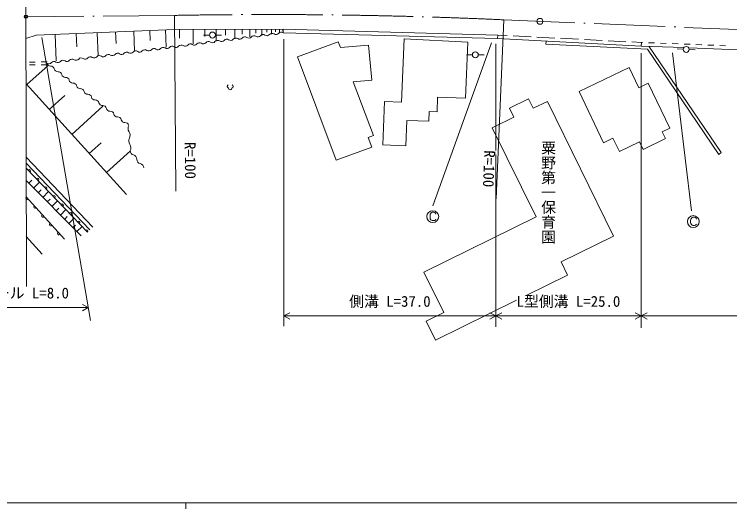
# Model space of a CAD drawing. Units: millimetres, scale not verified. Extents: x 40000 to 680000, y 20000 to 380000.
# Drawn here: x 139096 to 259640, y 204000 to 287322 of the extents above; entities that cross this region are included whole.
import ezdxf
from ezdxf.enums import TextEntityAlignment as Align

# ---------------------------------------------------------------- set-up
doc = ezdxf.new("R2010")
doc.units = ezdxf.units.MM
doc.header["$LTSCALE"] = 1000
doc.header["$PDMODE"] = 32
doc.header["$PDSIZE"] = 500
doc.linetypes.add('LONG_DASHED_DOTTED', pattern=[15.25, 12, -1.5, 0.25, -1.5])
for name, color, linetype, lineweight in [('M-BGD', 7, 'Continuous', 13), ('M-BMK', 2, 'Continuous', 13), ('M-STR-HTXT', 7, 'Continuous', 13), ('M-TTL-BAND', 7, 'Continuous', 13)]:
    doc.layers.add(name, color=color, linetype=linetype, lineweight=lineweight)
doc.layers.add('M-OTRS', color=6, linetype='Continuous')
doc.styles.add('@ＭＳ ゴシック', font='')
doc.styles.add('ＭＳ ゴシック', font='')
doc.styles.get('@ＭＳ ゴシック').set_extended_font_data('@MS Gothic')
doc.styles.get('ＭＳ ゴシック').set_extended_font_data('MS Gothic')

msp = doc.modelspace()

# ---------------------------------------------------------------- linework, layer by layer
at = {"layer": 'M-BGD'}
for p, q in [((142770, 283806), (166097, 284749)), ((161915, 284580), (161983, 282908)), ((164592, 284688), (164709, 281784)), ((166097, 284749), (184413, 284810)), ((166916, 284752), (166921, 283299)), ((169241, 284760), (169249, 282343)), ((171174, 284766), (171178, 283558)), ((173107, 284772), (173114, 282820)), ((174670, 284778), (174673, 283801)), ((176232, 284783), (176237, 283204)), ((177495, 284787), (177497, 283998)), ((178757, 284791), (178761, 283516)), ((179778, 284794), (179780, 284157)), ((180798, 284798), (180801, 283767)), ((181623, 284800), (181624, 284285)), ((182447, 284803), (182450, 283970)), ((183114, 284805), (183115, 284389)), ((183780, 284808), (183783, 284134)), ((184319, 284809), (184320, 284473)), ((184397, 284210), (184413, 284810)), ((220548, 283817), (184413, 284810)), ((141064, 283254), (142770, 283806)), ((145974, 283935), (146154, 279498)), ((149525, 284079), (149614, 281860)), ((153075, 284223), (153231, 280370)), ((156157, 284347), (156235, 282421)), ((159239, 284472), (159375, 281127)), ((170982, 283823), (171982, 283823)), ((172982, 283823), (173982, 283823)), ((184397, 284210), (220532, 283217)), ((220532, 283217), (220548, 283817)), ((222168, 283733), (220548, 283817)), ((226163, 283528), (223167, 283682)), ((230158, 283323), (227162, 283477)), ((198800, 282136), (194060, 281721)), ((198800, 282136), (199317, 276227)), ((244738, 281974), (220532, 283217)), ((228710, 282797), (228684, 282297)), ((234153, 283118), (231156, 283272)), ((238147, 282913), (235151, 283067)), ((242142, 282708), (239146, 282862)), ((244761, 282573), (243141, 282656)), ((244738, 281974), (244761, 282573)), ((244962, 282566), (244761, 282573)), ((246960, 282490), (245961, 282528)), ((248959, 282414), (247960, 282452)), ((250957, 282338), (249958, 282376)), ((252956, 282262), (251957, 282300)), ((254954, 282186), (253955, 282224)), ((256953, 282110), (255954, 282148)), ((258952, 282034), (257952, 282072)), ((244738, 281974), (251912, 281701)), ((246040, 281924), (258231, 264003)), ((250816, 281480), (251814, 281428)), ((252736, 281670), (281714, 280569)), ((252813, 281377), (253812, 281325)), ((215285, 280495), (216285, 280495)), ((217285, 280495), (218285, 280495)), ((141200, 275473), (144786, 278719)), ((142631, 279283), (141631, 279269)), ((142637, 278802), (141637, 278789)), ((144630, 279310), (143630, 279296)), ((144637, 278830), (143637, 278816)), ((199317, 276227), (196210, 275955)), ((157980, 256932), (141076, 275609)), ((144995, 271279), (147617, 273651)), ((148791, 267085), (154034, 271830)), ((151708, 263862), (153722, 265685)), ((154625, 260639), (158654, 264285)), ((258231, 264003), (257818, 263722)), ((152331, 251457), (141095, 263230)), ((151836, 250984), (141096, 262237)), ((151426, 250593), (141097, 261415)), ((150362, 249985), (141101, 259287)), ((141537, 258849), (142043, 259353)), ((142344, 258038), (143357, 259047)), ((143124, 257254), (143615, 257742)), ((143905, 256470), (144885, 257446)), ((141105, 256551), (147535, 249408)), ((144660, 255712), (145134, 256184)), ((145416, 254953), (146364, 255897)), ((146146, 254220), (146605, 254676)), ((146877, 253486), (147794, 254399)), ((147583, 252776), (148027, 253218)), ((148290, 252067), (149177, 252950)), ((148973, 251380), (149402, 251807)), ((149657, 250694), (150515, 251548)), ((141115, 249894), (143766, 246915))]:
    msp.add_line(p, q, dxfattribs=at)
for points in [[(186834, 280142), (193695, 282700), (194060, 281721)], [(228684, 282297), (245767, 281437), (257818, 263722)], [(196210, 275955), (199595, 266876), (198726, 266551), (199325, 264945), (193334, 262711), (186834, 280142)], [(223722, 239123), (210052, 232399), (208476, 235603), (211455, 237068), (208106, 243876), (227008, 253173), (219629, 268176), (223265, 269965), (222510, 271500), (225721, 273080), (226498, 271500), (228936, 272608)], [(228936, 272608), (240089, 249932), (231240, 245580), (232333, 243359), (225457, 239977)]]:
    msp.add_lwpolyline(points, dxfattribs=at)
for points in [[(215493, 282653), (215123, 273199), (210419, 273383), (210322, 270909), (208984, 270961), (208919, 269284), (205245, 269428), (205078, 265148), (201173, 265301), (201459, 272608), (204366, 272495), (204783, 283170)], [(234254, 274307), (242674, 278369), (244328, 274940), (245924, 275710), (249579, 268135), (248287, 267512), (248830, 266387), (245037, 264557), (244429, 265818), (241049, 264188), (239969, 266427), (238390, 265665)]]:
    msp.add_lwpolyline(points, close=True, dxfattribs=at)
for centre in [(172482, 283823), (216785, 280495), (252314, 281403)]:
    msp.add_circle(centre, 500, dxfattribs=at)
for centre, radius, start, end in [((176411, 282755), 572, 54.87279, 139.81892), ((177069, 283690), 572, 234.87279, 319.81892), ((177943, 282953), 572, 54.87279, 139.81892), ((178600, 283888), 572, 234.87279, 319.81892), ((179474, 283150), 572, 54.87279, 139.81892), ((180132, 284085), 572, 234.87279, 319.81892), ((181005, 283348), 572, 54.87279, 139.81892), ((181663, 284283), 572, 234.87279, 319.81892), ((182536, 283545), 572, 54.87279, 139.81892), ((183194, 284480), 572, 234.87279, 319.81892), ((184068, 283742), 572, 54.87279, 139.81892), ((167223, 281571), 572, 54.87279, 139.81892), ((167881, 282506), 572, 234.87279, 319.81892), ((168755, 281768), 572, 54.87279, 139.81892), ((169413, 282703), 572, 234.87279, 319.81892), ((170286, 281966), 572, 54.87279, 139.81892), ((170944, 282901), 572, 234.87279, 319.81892), ((171817, 282163), 572, 54.87279, 139.81892), ((172475, 283098), 572, 234.87279, 319.81892), ((173349, 282360), 572, 54.87279, 139.81892), ((174006, 283296), 572, 234.87279, 319.81892), ((174880, 282558), 572, 54.87279, 139.81892), ((175538, 283493), 572, 234.87279, 319.81892), ((158036, 280386), 572, 54.87279, 139.81892), ((158693, 281321), 572, 234.87279, 319.81892), ((159567, 280584), 572, 54.87279, 139.81892), ((160225, 281519), 572, 234.87279, 319.81892), ((161098, 280781), 572, 54.87279, 139.81892), ((161756, 281716), 572, 234.87279, 319.81892), ((162630, 280979), 572, 54.87279, 139.81892), ((163287, 281914), 572, 234.87279, 319.81892), ((164161, 281176), 572, 54.87279, 139.81892), ((164819, 282111), 572, 234.87279, 319.81892), ((165692, 281373), 572, 54.87279, 139.81892), ((166350, 282308), 572, 234.87279, 319.81892), ((148848, 279202), 572, 54.87279, 139.81892), ((149506, 280137), 572, 234.87279, 319.81892), ((150379, 279399), 572, 54.87279, 139.81892), ((151037, 280334), 572, 234.87279, 319.81892), ((151910, 279597), 572, 54.87279, 139.81892), ((152568, 280532), 572, 234.87279, 319.81892), ((153442, 279794), 572, 54.87279, 139.81892), ((154100, 280729), 572, 234.87279, 319.81892), ((154973, 279992), 572, 54.87279, 139.81892), ((155631, 280927), 572, 234.87279, 319.81892), ((156504, 280189), 572, 54.87279, 139.81892), ((157162, 281124), 572, 234.87279, 319.81892), ((144912, 279545), 572, 234.87279, 319.81892), ((145164, 279191), 592, 191.05073, 274.47961), ((145256, 278011), 592, 11.05073, 94.47961), ((145785, 278807), 572, 54.87279, 139.81892), ((146443, 279742), 572, 234.87279, 319.81892), ((147317, 279005), 572, 54.87279, 139.81892), ((147974, 279940), 572, 234.87279, 319.81892), ((146417, 278238), 592, 191.05073, 274.47961), ((146510, 277058), 592, 11.05073, 94.47961), ((147671, 277285), 592, 191.05073, 274.47961), ((147764, 276105), 592, 11.05073, 94.47961), ((148925, 276332), 592, 191.05073, 274.47961), ((149017, 275152), 592, 11.05073, 94.47961), ((150179, 275379), 592, 191.05073, 274.47961), ((175274, 275159), 299, 113.44836, 257.2818), ((175475, 274850), 267, 176.52859, 3.47141), ((175676, 275159), 299, 282.7182, 66.55164), ((150271, 274199), 592, 11.05073, 94.47961), ((151432, 274426), 592, 191.05073, 274.47961), ((151525, 273247), 592, 11.05073, 94.47961), ((152686, 273473), 592, 191.05073, 274.47961), ((152779, 272294), 592, 11.05073, 94.47961), ((153940, 272521), 592, 191.05073, 274.47961), ((154032, 271341), 592, 11.05073, 94.47961), ((155194, 271568), 592, 191.05073, 274.47961), ((155286, 270388), 592, 11.05073, 94.47961), ((156448, 270615), 592, 191.05073, 274.47961), ((156540, 269435), 592, 11.05073, 94.47961), ((157701, 269662), 592, 191.05073, 274.47961), ((157794, 268482), 592, 11.05073, 94.47961), ((159274, 268112), 1021, 151.73146, 214.6282), ((159392, 265984), 1021, 151.73146, 214.6282), ((157593, 266951), 1021, 331.73146, 34.6282), ((157711, 264824), 1021, 331.73146, 34.6282), ((159400, 264370), 790, 182.19447, 253.98308), ((158964, 262852), 790, 2.19447, 73.98308), ((160543, 262912), 790, 182.19447, 253.98308), ((160107, 261394), 790, 2.19447, 73.98308), ((141587, 260901), 250, 313.66554, 133.66554), ((142968, 259455), 250, 313.66554, 133.66554), ((144349, 258008), 250, 313.66554, 133.66554), ((145730, 256561), 250, 313.66554, 133.66554), ((141272, 256365), 250, 131.9937, 311.9937), ((142610, 254879), 250, 131.9937, 311.9937), ((147111, 255114), 250, 313.66554, 133.66554), ((143948, 253392), 250, 131.9937, 311.9937), ((148492, 253668), 250, 313.66554, 133.66554), ((145286, 251906), 250, 131.9937, 311.9937), ((149873, 252221), 250, 313.66554, 133.66554), ((151254, 250774), 250, 313.66554, 133.66554), ((146624, 250419), 250, 131.9937, 311.9937)]:
    msp.add_arc(centre, radius, start, end, dxfattribs=at)
at = {"layer": 'M-BMK', "linetype": 'LONG_DASHED_DOTTED'}
for p, q in [((166077, 287137), (141059, 286921)), ((221563, 286394), (349305, 281072))]:
    msp.add_line(p, q, dxfattribs=at)
at = {"layer": 'M-BMK'}
msp.add_circle((227664, 286140), 500, dxfattribs=at)
at = {"layer": 'M-BMK', "linetype": 'LONG_DASHED_DOTTED'}
msp.add_arc((182094, -589611), 876894, 87.42022, 91.04662, dxfattribs=at)
at = {"layer": 'M-OTRS'}
msp.add_point((141059, 286921), dxfattribs=at)
at = {"layer": 'M-STR-HTXT'}
for p, q in [((141128, 241469), (140985, 335587)), ((166077, 287137), (166331, 257537)), ((221563, 286394), (220306, 256216)), ((143753, 283414), (151910, 235707)), ((184535, 283106), (184535, 234784)), ((219502, 282494), (209607, 255039)), ((220238, 282337), (220238, 264366)), ((244707, 280798), (244707, 234476)), ((250023, 280822), (253229, 254203)), ((220238, 263706), (220238, 234630)), ((209144, 253418), (209196, 253636)), ((209144, 253087), (209144, 253418)), ((209196, 253636), (209250, 253704)), ((209250, 253704), (209365, 253859)), ((209365, 253859), (209520, 253964)), ((209520, 253964), (209799, 253967)), ((209799, 253967), (209961, 253915)), ((209961, 253915), (210071, 253805)), ((210071, 253805), (210130, 253636)), ((209192, 252876), (209144, 253087)), ((209304, 252707), (209192, 252876)), ((209410, 252599), (209304, 252707)), ((209527, 252543), (209410, 252599)), ((209801, 252543), (209527, 252543)), ((209963, 252595), (209801, 252543)), ((210073, 252709), (209963, 252595)), ((210123, 252811), (210073, 252709)), ((253045, 252582), (253097, 252800)), ((253045, 252251), (253045, 252582)), ((253092, 252040), (253045, 252251)), ((253205, 251871), (253092, 252040)), ((253097, 252800), (253151, 252867)), ((253151, 252867), (253266, 253023)), ((253266, 253023), (253421, 253128)), ((253421, 253128), (253700, 253131)), ((253700, 253131), (253862, 253079)), ((253862, 253079), (253972, 252969)), ((253972, 252969), (254030, 252800)), ((254024, 251974), (253974, 251873)), ((253311, 251763), (253205, 251871)), ((253428, 251707), (253311, 251763)), ((253702, 251707), (253428, 251707)), ((253864, 251759), (253702, 251707)), ((253974, 251873), (253864, 251759)), ((122576, 237885), (151560, 237885)), ((151560, 237885), (150560, 238405)), ((151560, 237885), (150560, 237365)), ((184535, 236477), (185535, 236997)), ((184535, 236477), (220238, 236477)), ((184535, 236477), (185535, 235957)), ((220238, 236477), (219238, 236997)), ((220238, 236477), (219238, 235957)), ((220238, 236477), (221238, 236997)), ((220238, 236477), (244707, 236477)), ((220238, 236477), (221238, 235957)), ((244707, 236477), (243707, 236997)), ((244707, 236477), (243707, 235957)), ((244707, 236477), (245707, 236997)), ((244707, 236477), (330886, 236477)), ((244707, 236477), (245707, 235957))]:
    msp.add_line(p, q, dxfattribs=at)
for centre in [(209607, 253227), (209607, 253227), (253508, 252391), (253508, 252391)]:
    msp.add_circle(centre, 1000, dxfattribs=at)
at = {"layer": 'M-TTL-BAND'}
for p, q in [((40000, 205000), (579000, 205000)), ((168000, 205000), (168000, 204000))]:
    msp.add_line(p, q, dxfattribs=at)

# ---------------------------------------------------------------- texts
at = {"layer": 'M-BGD', "style": '@ＭＳ ゴシック'}
msp.add_text('粟野第一保育園', height=1833, rotation=270, dxfattribs=at).set_placement((227623, 257326), align=Align.BOTTOM_CENTER)
at = {"layer": 'M-STR-HTXT', "style": 'ＭＳ ゴシック'}
for rotation, p in [(270.493, (167287, 262676)), (267.614, (217637, 261347))]:
    msp.add_text('R=100', height=1833, rotation=rotation, dxfattribs=at).set_placement(p, align=Align.BOTTOM_CENTER)
for s, p in [('ガードレール L=8.0', (137068, 238885)), ('側溝 L=37.0', (202386, 237477)), ('L型側溝 L=25.0', (232472, 237477))]:
    msp.add_text(s, height=1833, dxfattribs=at).set_placement(p, align=Align.BOTTOM_CENTER)

doc.saveas('drawing.dxf')
